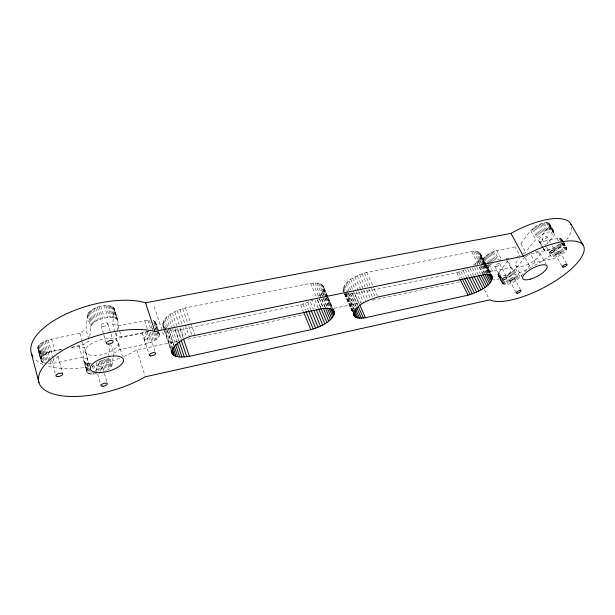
<?xml version="1.0" encoding="UTF-8"?>
<svg xmlns="http://www.w3.org/2000/svg" width="615" height="615" viewBox="0 0 615 615"><rect width="100%" height="100%" fill="white"/><g stroke="black" fill="none" stroke-linecap="round" stroke-linejoin="round"><path stroke-width="0.46" stroke-dasharray="3.08 2.31" d="M473.342 264.927C481.23 261.137 484.512 248.729 471.797 251.766L366.778 272.345C357.799 275.151 343.247 280.033 343.355 291.203M563.632 242.641L566.715 248.053L566.769 249.067L565.739 251.02L561.533 254.733L554.546 258.231L534.85 262.636A19.019 6.75 -27.8 0 1 529.792 265.526L529.469 265.68C524.264 272.653 513.502 287.989 502.447 283.638L497.912 274.152L507.852 260.599L512.472 269.255L507.352 275.743M502.563 282.093L502.447 283.638M561.941 240.573C562.31 238.082 558.789 238.259 557.252 238.658L539.832 241.972A18.927 6.896 -27.9 0 0 538.386 240.288L548.342 227.473C552.493 223.491 546.074 220.985 542.845 223.184C532.559 225.866 526.786 235.676 520.92 243.625L520.59 243.794A18.927 6.896 -27.9 0 0 519.514 244.347M170.67 349.358L162.814 325.704C162.852 314.811 176.774 310.567 185.43 307.907L310.583 283.369C314.788 282.869 320.415 282.177 323.298 286.029L333.245 309.383M91.697 363.357C80.719 364.78 83.04 356.439 84.486 347.483L84.109 347.437A23.747 10.432 -15.8 0 1 79.212 346.107L69.772 347.859M88.829 339.126L86 329.394L87.737 313.796L90.167 311.029L94.133 308.522L99.076 306.647L104.266 305.67L110.285 305.986L112.468 306.816L114.336 308.745L118.103 321.899L116.55 335.513A23.893 10.232 -16.1 0 1 121.286 336.943L149.837 331.4M84.486 347.483L87.707 358.699L86.861 372.098L87.914 373.167L90.789 374.135L98.692 373.636M89.759 336.367L91.189 325.535L93.641 322.783L96.171 321.061L102.613 318.386L109.485 317.263L115.043 317.97L117.911 320.307M110.2 343.124L108.709 354.44L111.953 365.302L110.777 367.586L108.025 369.915L104.819 359.091L97.877 362.22L101.044 373.051M115.113 331.977L112.714 324.136L114.336 308.745M111.953 365.302L113.006 357.876M113.137 356.954L113.66 353.241L111.353 345.584M485.996 262.774C475.31 260.768 493.007 250.451 496.843 250.628L515.401 246.807A18.927 6.896 -27.9 0 1 516.392 246.161M488.341 254.195L493.022 263.135C488.172 265.019 483.452 273.644 492.653 271.323L510.719 267.679A19.019 6.75 -27.8 0 0 512.303 269.193L512.472 269.255M318.27 296.368C321.084 293.901 325.028 290.142 323.298 286.029M546.697 244.478C547.896 240.526 556.506 236.821 554.092 232.07L549.049 223.176M37.961 349.282L40.882 351.503L43.934 363.073L41.013 360.92L37.961 349.282L37.73 347.744L38.376 346.053L40.882 343.454L48.162 339.872L80.181 333.138A23.747 10.432 -15.8 0 1 85.616 329.594L86 329.394M41.013 360.92C41.459 351.603 55.542 351.05 62.115 349.166M113.66 353.241L114.036 353.048A23.893 10.232 -16.1 0 0 119.348 349.681L145.786 343.977C151.006 342.486 158.685 340.395 159.631 334.16L155.81 322.544L153.02 320.553L156.072 329.863M523.25 253.749A19.019 6.75 -27.8 0 1 525.395 252.611L525.725 252.442C531.86 243.871 541.392 229.61 554.092 232.07M497.996 275.136C509.028 279.694 519.806 264.119 524.818 257.124M552.17 248.86L557.797 245.554L560.934 242.556L565.739 251.02M71.279 347.306L83.479 344.638A23.893 10.232 -16.1 0 1 88.952 341.094L89.344 340.894M155.065 351.411L148.446 331.101L142.303 333.076L115.974 338.619A23.747 10.432 -15.8 0 1 115.036 339.326M153.373 328.087L152.328 328.902L153.212 331.623M178.104 341.194L136.822 349.912L135.3 350.796A67.996 29.92 -15.8 0 1 123.208 356.754M310.906 301.066L312.405 300.297L316.087 309.137M354.54 310.191L347.367 293.778L354.824 293.693L456.791 272.722L467.454 268.624M173.853 345.077L168.748 329.786L172.915 330.255L180.31 329.617L300.658 304.848L310.16 301.45L313.466 309.407M549.818 249.782L530.468 253.872L535.15 262.436M187.483 339.219L303.818 314.665M333.845 308.33L361.051 302.588M372.306 300.212L459.559 281.801M47.893 363.703L54.451 363.081L82.425 357.4A23.893 10.232 -16.1 0 0 87.33 358.66L87.707 358.699M506.145 258.623L508.889 258.062M517.123 256.386L519.86 255.832L515.093 247.015M543.368 248.414L544.682 250.774L552.016 249.283M552.939 249.098C557.09 249.482 563.017 244.847 566.715 248.053M62.407 349.358L47.993 352.103L40.882 351.503M112.714 324.136L113.083 324.19A23.747 10.432 -15.8 0 1 117.819 325.689L149.276 320.061L152.874 331.108M543.076 248.937L543.23 249.006A19.019 6.75 -27.8 0 1 544.652 250.643L544.682 250.774M157.586 331.908L159.631 334.16M165.496 328.618L162.814 325.704M561.872 239.543L563.186 241.864M561.61 239.143L563.302 242.341M563.809 243.017L566.815 248.529M561.203 238.828L562.963 241.933M563.409 242.702L566.054 247.361M563.255 242.894L566.769 249.067M560.649 238.605L562.863 242.487M563.302 243.263L565.508 247.138M562.625 242.725L566.569 249.667M559.973 238.474L562.179 242.356M562.625 243.133L564.831 247.015M561.849 242.618L566.223 250.328M559.173 238.436L561.38 242.325M561.818 243.102L564.032 246.992M549.418 223.576L554.661 232.939M549.687 224.629L554.715 233.492M548.534 222.876L553.577 231.778M557.252 238.658L562.11 247.23M549.579 225.259L554.599 234.115M547.865 222.668L552.923 231.578M549.318 225.951L554.33 234.799M559.588 244.04L564.378 252.496M547.073 222.561L552.124 231.486M546.158 222.561L551.209 231.494M558.743 244.801L563.524 253.249M548.342 227.473L553.339 236.298M557.797 245.554L562.571 254.003M544.029 222.876L549.08 231.824M559.827 251.397L567.122 264.327M556.775 246.292L561.533 254.733M542.845 223.184L547.888 232.132M555.676 246.999L560.434 255.44M541.607 223.591L546.65 232.547M554.538 247.676L559.289 256.117M540.347 224.083L545.374 233.039M547.081 236.69A2.829 1.022 -28.5 0 1 543.706 239.489A2.829 1.022 -28.5 0 1 542.96 237.874A2.829 1.022 -28.5 0 1 547.081 236.69L551.54 244.624M551.986 245.416L554.661 250.174M555.514 252.135L558.105 256.739M539.063 224.652L544.091 233.615M555.153 254.041L562.402 266.971M554.323 252.696L556.906 257.301M537.794 225.298L542.814 234.261M553.562 253.964L555.714 257.8M536.557 226.005L541.569 234.968M552.401 254.387L554.546 258.231M535.365 226.758L540.37 235.722M542.092 239.35L546.082 246.492M546.52 247.284L549.626 252.842M549.772 254.226L552.347 258.838M534.243 227.55L539.232 236.506M533.205 228.365L538.194 237.321M539.67 241.564L543.183 247.876M543.622 248.668L544.506 250.244M539.855 242.11L542.93 247.622M532.275 229.195L537.249 238.136M538.225 240.219L542.192 247.353M530.783 230.825L535.742 239.758M539.809 252.934L546.182 264.458M520.92 243.625L525.725 252.442M525.241 257.9L529.469 265.68M515.693 265.419L522.327 277.788M515.608 268.724L520.129 277.173M514.263 270.146L518.768 278.587M513.425 270.869L517.922 279.302M506.883 260.429L510.904 268.055M512.487 271.584L516.977 280.017M511.472 272.284L515.954 280.709M514.109 277.765L520.959 290.657M510.396 272.952L514.87 281.378M509.274 273.583L513.733 282.008M496.843 250.628L501.571 259.553L499.203 260.199L494.483 251.258M508.113 274.159L512.572 282.585M506.945 274.682L511.396 283.108M509.466 280.179L516.277 293.078M499.741 263.789L506.845 277.257M508.005 279.356L510.227 283.569M493.238 251.712L497.958 260.645M506.86 279.74L509.082 283.961M491.985 252.235L496.689 261.175M506.207 280.894L507.982 284.268M490.732 252.827L495.436 261.775M504.192 281.255L505.961 284.637M489.509 253.488L494.206 262.428M498.888 272.245L501.74 277.68M500.648 276.227L501.533 277.926M503.308 281.309L505.084 284.691M494.96 266.456L502.017 279.925M499.864 276.189L500.756 277.88M502.532 281.27L504.308 284.653M498.096 273.56L500.533 278.211M499.203 276.05L501.425 280.294M501.871 281.14L503.647 284.53M497.912 274.152L501.156 280.348M501.563 281.124L502.378 282.669M498.665 275.835L501.333 280.924M501.779 281.77L503.108 284.315M497.881 274.674L502.709 284.022M487.226 254.933L491.485 263.066M486.204 255.702L490.455 263.827M485.281 256.486L489.094 263.797M488.894 264.112L492.653 271.323M484.474 257.27L487.856 263.766M488.279 264.573L489.125 266.195M483.79 258.039L485.904 262.098M487.587 265.342L488.433 266.964M487.249 265.18L490.593 271.599M480.507 253.926L490.57 273.275M480 253.126L491.393 275.051M480.738 254.848L490.347 273.321M479.216 252.481L485.373 264.358M485.804 265.157L491.07 275.289M485.589 265.065L488.933 271.499M480.699 255.894L485.051 264.273M485.489 265.111L489.84 273.498M482.606 260.168L484.705 264.212M485.127 265.019L487.226 269.062M478.178 251.996L490.047 274.851M482.514 260.775L484.612 264.811M484.843 265.38L487.772 271.015M480.377 257.039L484.289 264.565M484.474 265.004L489.063 273.775M476.894 251.673L483.498 264.396M483.936 265.242L488.771 274.574M479.792 258.269L483.252 264.95M483.69 265.78L487.587 273.298M475.387 251.527L482.429 265.119M482.867 265.972L487.265 274.467M478.947 259.553L481.968 265.396M482.398 266.226L485.85 272.899M473.681 251.558L480.722 265.173M481.161 266.026L485.558 274.536M477.863 260.883L480.007 265.05M480.438 265.888L484.312 273.383M471.797 251.766L477.955 263.697M479.715 267.11L483.667 274.782M476.548 262.244L482.552 273.89M475.034 263.597L476.318 266.087M476.74 266.918L480.592 274.398M474.619 267.417L478.024 274.067M484.32 289.55L489.463 299.59M472.343 267.886L476.164 275.359M469.945 268.294L473.75 275.758M467.877 269.455L471.251 276.089M465.324 269.685L469.107 277.157M463.157 270.646L466.093 276.458M460.996 271.476L463.925 277.296M458.859 272.168L461.788 277.995M456.791 272.722L459.713 278.549M366.778 272.345L373.697 287.628M374.081 288.481L377.925 296.968M364.426 272.952L370.953 287.405M371.329 288.258L375.55 297.606M362.027 273.721L368.539 288.189M368.923 289.042L373.128 298.398M359.629 274.636L366.117 289.119M366.502 289.973L370.699 299.336M357.261 275.689L363.35 289.327M363.734 290.18L368.3 300.404M354.97 276.865L360.659 289.65M361.036 290.503L365.971 301.581M352.787 278.134L358.46 290.918M358.837 291.764L363.757 302.849M350.758 279.471L355.654 290.549M356.031 291.402L361.682 304.179M354.824 293.693L359.744 304.84M348.905 280.871L359.798 305.563M352.726 293.97L357.638 305.14M347.267 282.3L351.38 291.656M351.757 292.509L358.115 306.97M350.765 294.078L356.431 306.985M345.868 283.73L349.597 292.233M349.966 293.078L356.677 308.376M348.966 294.016L355.009 307.808M344.731 285.145L347.806 292.179M348.19 293.055L355.501 309.76M343.87 286.521L354.601 311.098M345.984 293.378L353.533 310.69M343.293 287.835L345.584 293.094M345.968 293.97L353.994 312.374M345.215 293.67L352.779 311.021M343.016 289.065L353.31 312.681M344.715 293.816L352.287 311.198M343.032 290.195L344.177 292.809M344.554 293.686L352.157 311.144M344.492 293.816L352.08 311.236M322.598 285.114L333.299 310.26M323.782 288.22L327.449 296.837M327.818 297.698L331.854 307.177M321.607 284.353L326.78 296.515M327.149 297.383L332.323 309.553M323.575 289.465L331.247 307.523M320.33 283.746L325.881 296.807M326.25 297.675L331.062 308.999M323.06 290.78L325.612 296.791M325.973 297.652L329.986 307.093M318.801 283.307L329.532 308.615M322.252 292.156L324.436 297.299M324.797 298.152L328.794 307.585M317.033 283.046L327.764 308.407M321.176 293.555L322.99 297.837M323.352 298.69L326.972 307.254M315.049 282.969L321.338 297.86M321.707 298.736L325.773 308.376M319.838 294.969L321.284 298.39M321.645 299.244L324.889 306.939M312.889 283.077L323.605 308.53M319.385 299.021L323.113 307.869M310.583 283.369L317.225 299.197M317.594 300.074L321.284 308.868M317.232 299.505L320.569 307.462M314.895 299.936L318.216 307.892M307.831 302.495L310.76 309.576M305.447 303.418L308 309.614M303.041 304.21L305.594 310.406M300.658 304.848L303.195 311.052M185.43 307.907L194.978 335.398M182.686 308.638L188.513 325.504M188.82 326.396L192.195 336.159M179.957 309.522L189.435 337.082M177.289 310.56L182.77 326.573M183.078 327.464L186.729 338.135M174.737 311.736L179.895 326.865M180.195 327.749L184.139 339.319M180.31 329.617L183.339 338.519M172.338 313.012L181.702 340.602M177.743 330.009L180.764 338.927M170.132 314.388L174.645 327.733M174.944 328.625L179.457 341.971M175.26 330.224L178.88 340.941M168.156 315.826L172.346 328.279M172.646 329.163L177.435 343.401M166.442 317.302L170.317 328.856M170.616 329.748L175.682 344.861M165.02 318.801L174.222 346.33M167.295 330.194L172.4 345.515M163.905 320.292L167.165 330.047M167.457 330.932L173.076 347.783M163.121 321.753L165.773 329.717M166.104 330.424L171.962 348.313M162.675 323.152L171.493 349.674M162.575 324.482L171.354 350.919M155.81 322.544L156.072 323.974L154.995 326.411L158.562 337.304M154.181 306.447L163.544 334.752M155.387 321.922L158.462 331.254M158.762 332.161L159.662 334.891M154.772 321.376L158.101 331.508M153.981 320.915L159.116 336.474M156.049 332.692L157.824 338.135M154.857 332.623L156.925 338.965M153.512 332.523L155.872 339.772M152.028 332.4L154.68 340.549M147.808 320.115L151.129 330.324M150.429 332.231L153.366 341.287M144.686 320.546L147.992 330.77M146.97 331.716L150.475 342.593M145.44 332.254L148.938 343.139M142.303 333.076L145.786 343.977M143.948 338.519L149.03 354.386M136.822 349.912L145.271 376.803M113.921 308.023L117.496 319.6M114.536 310.367L118.103 321.899M113.291 307.377L116.873 318.97M112.468 306.816L116.051 318.424M118.042 325.819L121.509 337.074M111.461 306.347L115.043 317.97M110.285 305.986L113.86 317.632M108.955 305.732L112.53 317.394M107.494 305.594L111.061 317.271M115.382 332.853L116.181 335.467M118.288 342.632A17.059 7.303 -16.1 0 1 94.895 355.57A17.059 7.303 -16.1 0 1 92.335 343.147A17.059 7.303 -16.1 0 1 118.288 342.632L122.4 356.077M116.25 338.388L119.625 349.451M105.918 305.57L109.485 317.263M104.266 305.67L107.825 317.378M107.848 323.605L112.399 338.634M100.814 306.209L104.358 317.94M99.076 306.647L102.613 318.386M97.362 307.177L100.891 318.931M95.709 307.808L99.223 319.562M101.021 325.566L103.674 334.429M103.935 335.313L106.326 343.293M94.133 308.522L97.639 320.277M108.663 357.769L111.361 366.801M108.086 358.553L110.777 367.586M92.673 309.307L96.171 321.061M107.072 358.445L110.024 368.37M106.157 359.229L109.101 369.154M91.343 310.144L94.825 321.906M90.167 311.029L93.641 322.783M103.62 359.821L106.818 370.645M89.16 311.943L92.627 323.69M88.352 312.874L91.812 324.612M102.305 360.513L105.496 371.337M87.737 313.796L91.189 325.535M100.898 361.143L104.081 371.975M102.49 367.101A3.283 1.345 -16.2 0 1 98.093 369.6A3.283 1.345 -16.2 0 1 97.439 367.363A3.283 1.345 -16.2 0 1 102.49 367.101L107.371 383.729M87.161 315.595L90.597 327.303M99.415 361.72L102.59 372.552M96.317 362.635L99.476 373.482M96.194 368.946L101.029 385.62M93.726 365.026L96.34 374.081M92.481 366.079L94.31 372.429M92.865 372.49L93.388 374.304M88.906 363.357L89.69 366.086M91.512 372.452L92.035 374.266M85.447 351.826L89.359 365.479M79.896 333.384L82.179 341.34M82.433 342.224L83.194 344.877M87.661 363.211L90.789 374.135M86.554 362.965L89.682 373.905M85.593 362.627L88.714 373.582M84.793 362.197L87.914 373.167M84.17 361.689L87.299 372.675M83.456 359.752L86.861 372.098M78.974 345.984L82.187 357.284M58.041 356.431L62.822 374.012M51.622 338.988L54.789 350.665M48.162 339.872L53.028 357.784M53.267 358.668L54.451 363.081M46.502 340.456L49.638 352.157M51.645 359.837L55.435 373.958M47.993 352.103L50.123 360.059M50.361 360.944L51.068 363.603M44.91 341.117L48.047 352.818M46.371 352.195L48.969 361.935M43.434 341.84L46.556 353.548M44.826 352.18L46.948 360.159M42.081 342.624L45.195 354.332M43.381 352.057L46.44 363.603M40.882 343.454L43.988 355.155M42.058 351.834L45.118 363.388M39.86 344.308L42.95 356.008M39.014 345.176L42.097 356.877M39.867 351.073L42.919 362.666M38.376 346.053L41.451 357.738M39.037 350.558L42.089 362.166M37.946 346.914L41.013 358.591M38.391 349.958L41.451 361.582M37.73 347.744L40.798 359.414M119.61 358.238A67.996 29.92 -15.8 0 1 92.104 366.271M88.991 366.832A67.996 29.92 -15.8 0 1 46.433 365.717M43.081 364.464A67.996 29.92 -15.8 0 1 34.286 358.437M571.689 227.304A54.143 19.757 -27.9 0 1 566.646 239.673M564.216 242.71A54.143 19.757 -27.9 0 1 556.029 250.774M550.679 255.079A54.143 19.757 -27.9 0 1 531.967 266.887M531.252 267.256A54.143 19.757 -27.9 0 1 508.997 276.519M500.033 278.826A54.143 19.757 -27.9 0 1 493.476 279.84M530.161 254.072A18.927 6.896 -27.9 0 1 529.2 254.695M528.208 255.294A18.927 6.896 -27.9 0 1 525.141 256.962M535.227 251.55A13.584 4.82 -27.8 0 1 536.933 258.538A13.584 4.82 -27.8 0 1 519.175 266.749A13.584 4.82 -27.8 0 1 519.49 258.823M57.725 355.939A3.536 1.499 -14.7 0 1 57.249 357.669A3.536 1.499 -14.7 0 1 53.751 358.922M510.742 280.325A2.614 0.907 -27.1 0 0 514.148 277.872A2.614 0.907 -27.1 0 0 510.473 278.718A2.614 0.907 -27.1 0 0 510.742 280.325M556.529 254.11A2.691 0.93 -28.3 0 0 559.881 251.504A2.691 0.93 -28.3 0 0 556.052 252.55A2.691 0.93 -28.3 0 0 556.529 254.11M496.136 266.61A2.752 1.007 -27.2 0 0 499.834 264.035A2.752 1.007 -27.2 0 0 496.074 264.719A2.752 1.007 -27.2 0 0 496.136 266.61M102.713 326.388A3.552 1.591 -15.9 0 0 107.871 323.805A3.552 1.591 -15.9 0 0 102.705 323.544A3.552 1.591 -15.9 0 0 102.713 326.388M145.225 339.149A3.306 1.422 -17.4 0 0 150.252 336.836A3.306 1.422 -17.4 0 0 145.778 336.466A3.306 1.422 -17.4 0 0 145.225 339.149"/><path stroke-width="0.92" d="M353.218 313.85C354.578 319.154 361.274 318.409 365.418 317.709L468.069 295.2C475.533 292.709 495.567 285.491 491.447 274.959M334.176 314.403C335.582 307.515 325.627 307.877 321.284 308.868L194.978 335.398C177.074 337.489 156.441 361.19 189.405 356.323L310.829 329.686C319.654 327.034 329.786 323.098 334.176 314.403L331.985 309.245M33.056 356.846A67.996 29.92 -15.8 0 1 64.137 314.934A67.996 29.92 -15.8 0 1 144.156 302.388L145.563 302.803L510.973 233.354L512.841 232.316A54.143 19.757 -27.9 0 1 571.189 224.759M523.38 256.209L525.287 255.171A54.804 18.673 -27.6 0 1 582.443 244.347A54.804 18.673 -27.6 0 1 551.686 283.2A54.804 18.673 -27.6 0 1 489.917 299.851L145.271 376.803L143.726 377.695A69.018 28.451 -16.4 0 1 52.59 393.754A69.018 28.451 -16.4 0 1 61.538 351.15A69.018 28.451 -16.4 0 1 153.519 331.101L154.926 331.462L523.38 256.209L510.973 233.354M492.323 276.642C490.555 273.775 486.503 274.451 483.667 274.782L377.925 296.968C368.954 299.974 354.386 304.502 353.971 315.595M570.643 223.629L583.32 245.508M491.216 275.005L492.53 277.526M490.278 274.336L492.454 278.526M489.502 274.613L492.1 279.633M488.018 274.136L491.485 280.817M486.288 273.736L490.601 282.07M484.743 274.213L489.479 283.377M482.983 274.721L488.126 284.699M481.015 275.228L486.573 286.036M478.455 274.897L484.843 287.351M476.587 276.189L482.96 288.635M474.18 276.589L480.953 289.865M471.674 276.919L478.847 291.026M469.529 277.988L476.687 292.094M466.516 277.288L474.496 293.063M464.348 278.126L472.312 293.909M462.211 278.826L470.16 294.631M460.135 279.379L468.069 295.2M360.121 305.701L365.418 317.709M358.399 306.854L363.311 318.024M356.808 307.846L361.336 318.17M355.385 308.668L359.537 318.155M354.54 310.191L357.938 317.97M353.917 311.551L356.562 317.609M353.156 311.89L355.424 317.094M353.425 313.811L354.563 316.418M333.245 309.383L334.352 312.105M332.584 308.899L334.422 313.204M330.716 308.807L333.63 315.68M329.156 308.438L332.792 317.009M327.334 308.107L331.677 318.378M325.25 307.792L330.301 319.762M323.482 308.753L328.694 321.145M320.938 308.346L326.873 322.498M318.585 308.776L324.874 323.805M316.456 310.022L322.714 325.043M313.835 310.291L320.438 326.204M311.129 310.46L318.078 327.265M308.369 310.498L315.664 328.202M305.955 311.298L313.235 329.017M303.564 311.943L310.829 329.686M183.647 339.411L189.405 356.323M181.371 340.71L186.806 356.754M179.188 341.832L184.316 357.015M177.128 342.786L181.948 357.107M175.544 344.462L179.757 357.023M174.16 345.976L177.766 356.762M173.007 347.314L176.013 356.331M172.115 348.497L174.522 355.724M171.816 350.435L173.322 354.963M171.231 350.419L172.438 354.048M171.27 351.18L171.877 353.002M145.563 302.803L154.926 331.462M31.373 353.364L38.96 382.722M517.553 293.201A2.637 0.876 -27 0 0 520.997 290.764A2.637 0.876 -27 0 0 517.307 291.633A2.637 0.876 -27 0 0 517.553 293.201M551.24 252.95A2.844 0.992 -28.3 0 0 554.661 250.174A2.844 0.992 -28.3 0 0 550.525 251.389A2.844 0.992 -28.3 0 0 551.24 252.95M530.33 279.149A13.676 4.651 -27.6 0 0 547.096 266.103A13.676 4.651 -27.6 0 0 527.293 271.653A13.676 4.651 -27.6 0 0 530.33 279.149M563.778 267.01A2.714 0.892 -28.1 0 0 567.176 264.427A2.714 0.892 -28.1 0 0 563.332 265.496A2.714 0.892 -28.1 0 0 563.778 267.01M102.928 386.22A3.313 1.299 -16.5 0 0 107.371 383.729A3.313 1.299 -16.5 0 0 102.298 384.06A3.313 1.299 -16.5 0 0 102.928 386.22M99.861 372.621A17.212 7.08 -16.4 0 0 123.492 359.66A17.212 7.08 -16.4 0 0 97.416 360.559A17.212 7.08 -16.4 0 0 99.861 372.621M108.409 344.077A3.582 1.545 -16.3 0 0 113.206 341.287A3.582 1.545 -16.3 0 0 107.679 341.494A3.582 1.545 -16.3 0 0 108.409 344.077M57.795 376.549A3.567 1.453 -15.1 0 0 62.822 374.012A3.567 1.453 -15.1 0 0 57.472 374.028A3.567 1.453 -15.1 0 0 57.795 376.549M503.193 280.056A2.768 0.969 -27 0 0 506.937 277.496A2.768 0.969 -27 0 0 503.162 278.211A2.768 0.969 -27 0 0 503.193 280.056M150.583 355.862A3.336 1.376 -17.7 0 0 155.656 353.533A3.336 1.376 -17.7 0 0 151.167 353.248A3.336 1.376 -17.7 0 0 150.583 355.862"/></g></svg>
